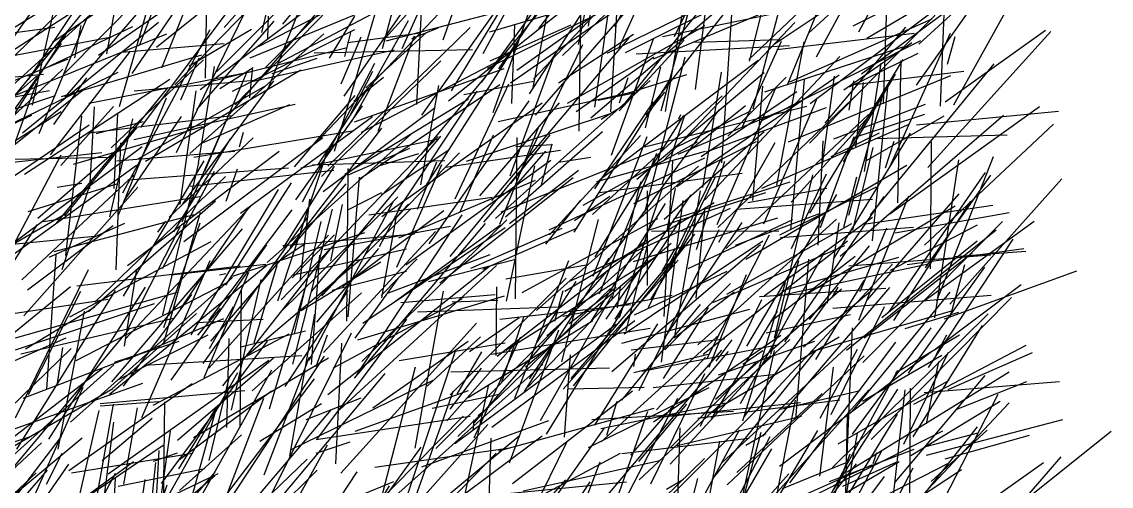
# Model space of a CAD drawing. Header units: metres. Extents: x 0 to 1019, y 0 to 619.
# Drawn here: x 885.9 to 1018.8, y 385 to 441.6 of the extents above; entities that cross this region are included whole.
import ezdxf

# ---------------------------------------------------------------- set-up
doc = ezdxf.new("R2010")
doc.units = ezdxf.units.M

msp = doc.modelspace()

# ---------------------------------------------------------------- linework, layer by layer
at = {"color": 247}
for p, q in [((948.96, 440.8), (964.26, 460.61)), ((932.3, 438.36), (941.25, 458.04)), ((882.81, 426.91), (891.4, 440.26)), ((946.54, 422.78), (954.33, 438.82)), ((905.3, 432.08), (907.53, 437.22)), ((964.3, 403.03), (973.76, 417.14)), ((892.64, 409.41), (912.53, 411.82)), ((892.55, 400.3), (910.87, 409.75)), ((926.89, 402.83), (944.8, 408.2)), ((937.77, 392.95), (946.76, 403.15)), ((953.04, 378.94), (956.45, 387.93))]:
    msp.add_line(p, q, dxfattribs=at)
at = {"color": 21}
for p, q in [((917.77, 441.32), (930.65, 457.14)), ((971.93, 385.12), (988.65, 400.88)), ((956.53, 392), (971.75, 395.14))]:
    msp.add_line(p, q, dxfattribs=at)
at = {"color": 204}
for p, q in [((942.19, 437.74), (952.96, 457.66)), ((896.44, 386.48), (916.03, 400.33))]:
    msp.add_line(p, q, dxfattribs=at)
at = {"color": 98}
for p, q in [((953.83, 438.85), (957.54, 457.35)), ((957.89, 407.6), (961.41, 422.08)), ((968.35, 402.2), (985.28, 417.53)), ((942.77, 366.62), (955.24, 385.5))]:
    msp.add_line(p, q, dxfattribs=at)
at = {"color": 97}
for p, q in [((982.82, 437.31), (993.01, 456.06)), ((924.88, 434.04), (927.32, 439.76))]:
    msp.add_line(p, q, dxfattribs=at)
at = {"color": 73}
for p, q in [((891.07, 435.25), (910.77, 455.13)), ((880.85, 410.33), (899.92, 424.12)), ((978.38, 415.62), (990.14, 421.47)), ((931.54, 383.82), (949.47, 399.86))]:
    msp.add_line(p, q, dxfattribs=at)
at = {"color": 19}
for p, q in [((900.26, 438.7), (906.31, 454.59)), ((958.25, 441.03), (960.2, 444.64)), ((945.48, 422.81), (950.8, 437.34)), ((965.81, 421.52), (985.61, 435.15))]:
    msp.add_line(p, q, dxfattribs=at)
at = {"color": 22}
for p, q in [((915.21, 440.31), (918.59, 455.01)), ((995.01, 433.89), (1002.44, 444.34)), ((936.9, 409.75), (953.16, 422.61)), ((956.54, 382.89), (972.1, 401.38)), ((985.49, 390.12), (999.02, 397.9))]:
    msp.add_line(p, q, dxfattribs=at)
at = {"color": 32}
for p, q in [((944.09, 435.85), (957.38, 455.35)), ((977.25, 401.08), (980.7, 412.5)), ((928.99, 387.29), (945.43, 389.65))]:
    msp.add_line(p, q, dxfattribs=at)
at = {"color": 88}
for p, q in [((955.03, 441.08), (957.22, 455.42)), ((920.96, 400.35), (931.23, 419.74)), ((896.88, 397.69), (912.84, 416.35)), ((959.64, 403.88), (962.36, 414.85))]:
    msp.add_line(p, q, dxfattribs=at)
at = {"color": 209}
for p, q in [((886.74, 434.57), (899.07, 453.05)), ((948.56, 430.22), (962.39, 446.09)), ((925.33, 437.35), (926.05, 440.31)), ((983.58, 424.2), (985.04, 434.97)), ((964, 411.19), (965.65, 413.98)), ((891.66, 386.9), (906.69, 397.5)), ((999.14, 376.04), (1018.78, 391.69))]:
    msp.add_line(p, q, dxfattribs=at)
at = {"color": 109}
for p, q in [((904.57, 433.92), (923.47, 453.31)), ((898.23, 420.74), (908.91, 440.65)), ((995.98, 407.57), (1009.36, 417.29)), ((922.79, 413.85), (938.19, 416.69)), ((901.93, 394.84), (918.54, 403.53)), ((921.8, 389.01), (925.98, 390.39))]:
    msp.add_line(p, q, dxfattribs=at)
at = {"color": 41}
for p, q in [((937.3, 439.4), (942.27, 453.43)), ((887.63, 368.32), (897.33, 386.57))]:
    msp.add_line(p, q, dxfattribs=at)
at = {"color": 63}
msp.add_line((958.71, 438.4), (965.42, 453.07), dxfattribs=at)
at = {"color": 38}
for p, q in [((882.81, 436.73), (893.97, 452.52)), ((956.21, 432.03), (960.82, 432.97)), ((931.08, 407.24), (944.3, 416.83)), ((942.13, 411.43), (953.7, 416.48)), ((918.67, 389.41), (936.09, 397.88)), ((971.95, 380.2), (977.39, 389.53))]:
    msp.add_line(p, q, dxfattribs=at)
at = {"color": 82}
for p, q in [((891.22, 432.42), (908.36, 452.35)), ((894.2, 421.21), (894.77, 431.25)), ((886.7, 418.46), (897.51, 421.84)), ((903.24, 404.33), (907.67, 417.08)), ((978.97, 382.86), (989.58, 387.59))]:
    msp.add_line(p, q, dxfattribs=at)
at = {"color": 135}
for p, q in [((910.58, 440.89), (920.4, 452.09)), ((933.47, 439.58), (936.71, 440.88)), ((955.6, 410.56), (962.19, 427.62)), ((943.77, 400.9), (943.85, 409.29)), ((891.91, 379.16), (895.34, 394.21))]:
    msp.add_line(p, q, dxfattribs=at)
at = {"color": 224}
for p, q in [((915.91, 433.35), (923.28, 451.92)), ((992.77, 419.51), (993.18, 436.88)), ((958.8, 405.52), (964.03, 421.23)), ((988.46, 395.32), (998.13, 400.96)), ((991.96, 381.31), (993.65, 396.72))]:
    msp.add_line(p, q, dxfattribs=at)
at = {"color": 52}
for p, q in [((925.23, 432.52), (938.66, 451.99)), ((929.32, 424), (934.34, 425.52)), ((881.95, 390.9), (900.68, 397.52)), ((971.33, 372.08), (983, 391.77))]:
    msp.add_line(p, q, dxfattribs=at)
at = {"color": 93}
for p, q in [((929.9, 438.33), (933.81, 452.94)), ((912.45, 426.36), (912.97, 428.15)), ((916.13, 394.4), (920.63, 409.59))]:
    msp.add_line(p, q, dxfattribs=at)
at = {"color": 70}
for p, q in [((947.82, 432.83), (960.77, 452.67)), ((914.03, 396.59), (927.33, 408.55)), ((960.24, 401.61), (971.6, 402.92)), ((955.45, 393.1), (972.72, 394.1))]:
    msp.add_line(p, q, dxfattribs=at)
at = {"color": 194}
for p, q in [((974.66, 436.81), (978.43, 451.83)), ((901.11, 369.38), (920.71, 388.27))]:
    msp.add_line(p, q, dxfattribs=at)
at = {"color": 180}
for p, q in [((896.29, 437.7), (898.75, 451.15)), ((885.81, 401.11), (904.57, 405.51)), ((905.14, 384.46), (912.73, 391.23))]:
    msp.add_line(p, q, dxfattribs=at)
at = {"color": 123}
for p, q in [((903, 435.98), (908.92, 450.99)), ((988.33, 435.27), (1003.73, 446.66)), ((894.11, 431.68), (913.76, 435.48)), ((988.18, 408.72), (991.42, 416.48)), ((908.46, 377.5), (915.42, 395.71))]:
    msp.add_line(p, q, dxfattribs=at)
at = {"color": 237}
for p, q in [((908.32, 434.74), (908.58, 450.57)), ((946.03, 395.69), (952.65, 412.48))]:
    msp.add_line(p, q, dxfattribs=at)
at = {"color": 239}
for p, q in [((909.66, 435.51), (925.41, 451.29)), ((961.85, 426.35), (981.64, 431.3)), ((986.18, 416.57), (987.74, 422.7)), ((939.02, 396.19), (942.04, 401.36)), ((984.41, 385.56), (994.73, 389.49))]:
    msp.add_line(p, q, dxfattribs=at)
at = {"color": 129}
msp.add_line((930.26, 439.63), (940.53, 451.12), dxfattribs=at)
at = {"color": 165}
msp.add_line((999.58, 431.47), (1010.22, 450.64), dxfattribs=at)
at = {"color": 2}
for p, q in [((887.22, 431.45), (891.35, 449.62)), ((968.75, 425.17), (980.44, 433.11)), ((882.38, 409.6), (890.73, 425.39)), ((922.49, 408.2), (933.08, 419.36)), ((984.73, 407.96), (985.48, 409.24)), ((924.83, 386.55), (941.38, 404.86)), ((987.43, 373.15), (1002.45, 392.22)), ((897.66, 366.81), (903.63, 385.14))]:
    msp.add_line(p, q, dxfattribs=at)
at = {"color": 48}
for p, q in [((897.83, 431.26), (903.28, 450.31)), ((897.73, 418.05), (903.57, 432.34)), ((931.9, 380.37), (942.76, 392.48))]:
    msp.add_line(p, q, dxfattribs=at)
at = {"color": 68}
for p, q in [((902.34, 438.5), (916.31, 449.73)), ((925.57, 405.08), (925.72, 423.72))]:
    msp.add_line(p, q, dxfattribs=at)
at = {"color": 119}
for p, q in [((942, 434.18), (953.36, 449.75)), ((960.21, 388.75), (971.29, 401.56)), ((973.66, 379.34), (989.2, 396.73))]:
    msp.add_line(p, q, dxfattribs=at)
at = {"color": 100}
msp.add_line((951.84, 437.49), (964.17, 449.34), dxfattribs=at)
at = {"color": 168}
for p, q in [((959.35, 431.47), (973.98, 449.73)), ((924.06, 425.83), (929.5, 444.26)), ((906.45, 421.54), (923.97, 423.51)), ((908.73, 405.19), (918.89, 418.67)), ((929.76, 408.23), (934.14, 412.71))]:
    msp.add_line(p, q, dxfattribs=at)
at = {"color": 23}
for p, q in [((975.12, 430.99), (980.15, 450.26)), ((924.65, 394.28), (943.8, 411.87)), ((970.52, 395.58), (985.9, 409.04)), ((948.44, 380.04), (956.94, 392.01))]:
    msp.add_line(p, q, dxfattribs=at)
at = {"color": 151}
for p, q in [((991, 431.6), (991.64, 449.41)), ((972.01, 427.66), (979.15, 434.84)), ((921.28, 408.75), (937.04, 427.67)), ((952.68, 404.79), (958.39, 409.22))]:
    msp.add_line(p, q, dxfattribs=at)
at = {"color": 24}
for p, q in [((997.95, 431.33), (998.68, 449.59)), ((948.3, 433.57), (950.67, 446.01)), ((953.51, 430.66), (962.99, 437.34)), ((874.95, 433.91), (888.56, 435.23)), ((938.74, 390.19), (958.39, 404.71))]:
    msp.add_line(p, q, dxfattribs=at)
at = {"color": 49}
for p, q in [((889.65, 439.12), (903.3, 448.57)), ((949.89, 391.33), (959.04, 406.19)), ((883.77, 390.08), (895.73, 399.33)), ((980.53, 382.8), (998.24, 391.71))]:
    msp.add_line(p, q, dxfattribs=at)
at = {"color": 42}
for p, q in [((900.43, 428.73), (914.93, 448.1)), ((999.11, 407.17), (1012.74, 422.46)), ((919.86, 409.96), (921.04, 419.96)), ((929.53, 414.19), (932.23, 419.22)), ((994.69, 394.96), (1008.42, 402.17)), ((962.62, 385.27), (969.21, 398.71))]:
    msp.add_line(p, q, dxfattribs=at)
at = {"color": 246}
for p, q in [((911.03, 430.09), (926.35, 447.88)), ((930.36, 439.29), (948.36, 443.96)), ((873.76, 417.67), (893.45, 433.35)), ((946.17, 426.38), (950.64, 426.64))]:
    msp.add_line(p, q, dxfattribs=at)
at = {"color": 51}
for p, q in [((943.41, 430.52), (949.5, 447.74)), ((945.5, 434.15), (963.18, 446.41)), ((957.2, 405.32), (967.54, 420.51))]:
    msp.add_line(p, q, dxfattribs=at)
at = {"color": 134}
for p, q in [((948.32, 434.59), (960.83, 447.82)), ((991.78, 418.19), (1010.04, 431.28)), ((944.21, 416.91), (949.02, 428.93))]:
    msp.add_line(p, q, dxfattribs=at)
at = {"color": 252}
for p, q in [((955.79, 431.19), (958.33, 448.86)), ((983.05, 414.35), (983.64, 427.1)), ((940.37, 395.79), (955.56, 405.19))]:
    msp.add_line(p, q, dxfattribs=at)
at = {"color": 218}
for p, q in [((957.77, 430.63), (958.83, 448.18)), ((958.57, 406.7), (958.92, 409.29)), ((992.47, 398.8), (1000.26, 403.43))]:
    msp.add_line(p, q, dxfattribs=at)
at = {"color": 105}
for p, q in [((962.62, 431.23), (975.76, 447.93)), ((931.9, 415.24), (948.58, 422.29)), ((975.89, 408.11), (991.27, 409.13)), ((923.92, 399.41), (939.67, 407.86)), ((996.23, 392.58), (997.77, 400.19)), ((897.66, 384.98), (908.26, 387.12))]:
    msp.add_line(p, q, dxfattribs=at)
at = {"color": 4}
for p, q in [((963.9, 430.75), (968.9, 448.96)), ((926.41, 431.91), (930.02, 434.85)), ((911.64, 410.57), (927.76, 415.92)), ((980.32, 393.14), (981.91, 412.66)), ((942.92, 383.25), (943.18, 390.82))]:
    msp.add_line(p, q, dxfattribs=at)
at = {"color": 208}
for p, q in [((977.69, 438.88), (991.03, 447.8)), ((906.58, 403.42), (917.21, 421.14)), ((935.97, 394.5), (944.15, 396.18))]:
    msp.add_line(p, q, dxfattribs=at)
at = {"color": 5}
for p, q in [((988.96, 439.6), (1004.03, 448.49)), ((989.99, 427.36), (1006.09, 427.82)), ((976.28, 391.05), (991.76, 409.2))]:
    msp.add_line(p, q, dxfattribs=at)
at = {"color": 201}
for p, q in [((995.33, 438.87), (1006.41, 449.06)), ((961.9, 418.36), (966.83, 437.34)), ((894.82, 407.39), (910.75, 422.73)), ((886.08, 395.69), (900.99, 401.38)), ((934.71, 387.32), (950.18, 392.99))]:
    msp.add_line(p, q, dxfattribs=at)
at = {"color": 236}
for p, q in [((878.04, 430.81), (895.61, 447.67)), ((999.96, 394.38), (1008.49, 397.74))]:
    msp.add_line(p, q, dxfattribs=at)
at = {"color": 81}
for p, q in [((882.9, 439.61), (894.14, 446.7)), ((941.77, 420.36), (951.51, 431.7)), ((945.57, 421.9), (949.46, 426.71)), ((969.03, 401.06), (986.62, 414.87)), ((964.54, 384.61), (966.63, 385.82))]:
    msp.add_line(p, q, dxfattribs=at)
at = {"color": 152}
for p, q in [((907.69, 433.36), (926.18, 447.26)), ((888.02, 427.99), (893.84, 441.99)), ((935.5, 409.91), (946.02, 412.61))]:
    msp.add_line(p, q, dxfattribs=at)
at = {"color": 249}
for p, q in [((934.08, 431.5), (934.86, 446.4)), ((944.01, 429.44), (960.63, 433.09)), ((938.16, 412.99), (950.34, 427.8))]:
    msp.add_line(p, q, dxfattribs=at)
at = {"color": 113}
msp.add_line((946.31, 435.72), (962.96, 447.6), dxfattribs=at)
at = {"color": 222}
for p, q in [((955.33, 429.88), (975.26, 446.95)), ((896.83, 426.25), (908.06, 436.98)), ((931.94, 400.29), (944.87, 402.45)), ((963.84, 382.58), (977.81, 396.52)), ((879.82, 370.59), (891.67, 387.67))]:
    msp.add_line(p, q, dxfattribs=at)
at = {"color": 53}
msp.add_line((964.44, 430.68), (967.34, 447.62), dxfattribs=at)
at = {"color": 174}
for p, q in [((965.5, 439.79), (969.25, 447.53)), ((932.87, 383.63), (938.79, 401.47)), ((986.18, 382.2), (987.83, 391.42))]:
    msp.add_line(p, q, dxfattribs=at)
at = {"color": 137}
for p, q in [((974.6, 437.01), (985.81, 447.7)), ((885.16, 403.04), (904.91, 408.61)), ((891.98, 386.6), (906.75, 389))]:
    msp.add_line(p, q, dxfattribs=at)
at = {"color": 104}
for p, q in [((882.94, 432.19), (897.31, 445.24)), ((958.79, 431.71), (959.85, 434.79)), ((882.16, 424.78), (896.82, 425.09)), ((997.25, 405.51), (1000.19, 424.77)), ((977.72, 403.03), (982.4, 422.92))]:
    msp.add_line(p, q, dxfattribs=at)
at = {"color": 161}
for p, q in [((899.37, 435.31), (906.27, 445.38)), ((889.43, 425.38), (899.17, 438.02)), ((890.24, 421.44), (893.26, 421.92))]:
    msp.add_line(p, q, dxfattribs=at)
at = {"color": 26}
for p, q in [((914.78, 438.58), (927.53, 445.18)), ((974.32, 402.04), (985.31, 420.55)), ((900.54, 393.34), (908.9, 412.48)), ((886.74, 396.16), (893.13, 408.77)), ((997.42, 400.98), (998.74, 403.42))]:
    msp.add_line(p, q, dxfattribs=at)
at = {"color": 150}
for p, q in [((915.65, 436.04), (925.03, 445.54)), ((987.57, 427.54), (996.06, 430.35)), ((975.57, 394.23), (992.09, 412.03))]:
    msp.add_line(p, q, dxfattribs=at)
at = {"color": 57}
for p, q in [((917.15, 436.52), (934.18, 445.52)), ((892.39, 437.19), (893.16, 441.16)), ((944.96, 401.57), (963.42, 413.08))]:
    msp.add_line(p, q, dxfattribs=at)
at = {"color": 43}
for p, q in [((937.96, 431.98), (954.91, 445.45)), ((894.98, 427.96), (900.71, 429.46)), ((897.48, 424.64), (911.91, 425.83)), ((891.87, 392.77), (911.6, 410.43))]:
    msp.add_line(p, q, dxfattribs=at)
at = {"color": 76}
for p, q in [((938.31, 433.18), (945.89, 445.65)), ((935.58, 414.52), (947.79, 431.97)), ((927.37, 400.17), (945.09, 417.44))]:
    msp.add_line(p, q, dxfattribs=at)
at = {"color": 126}
for p, q in [((943, 440.36), (962.05, 446.02)), ((970.74, 416.9), (977.89, 433.53)), ((925.65, 422.88), (933.26, 426.2)), ((970.18, 407.36), (986.27, 414.32)), ((885.14, 393.3), (894.04, 411.41)), ((907.24, 404.91), (915.37, 405.32))]:
    msp.add_line(p, q, dxfattribs=at)
at = {"color": 184}
for p, q in [((957.32, 437.78), (972.99, 445.46)), ((886.65, 382), (893.39, 397.03))]:
    msp.add_line(p, q, dxfattribs=at)
at = {"color": 210}
for p, q in [((959.54, 437.84), (975.86, 446.02)), ((945.41, 417.01), (953.83, 423.51)), ((908.16, 398.24), (913.62, 411.05)), ((951.88, 405.7), (965.25, 408.27)), ((987.23, 394.11), (999.15, 408.61))]:
    msp.add_line(p, q, dxfattribs=at)
at = {"color": 193}
for p, q in [((962.97, 437.08), (982.11, 445.15)), ((977.27, 405.09), (987.57, 413.01))]:
    msp.add_line(p, q, dxfattribs=at)
at = {"color": 85}
for p, q in [((876.72, 432.89), (894, 444.05)), ((871.19, 374.44), (888.34, 390.26))]:
    msp.add_line(p, q, dxfattribs=at)
at = {"color": 75}
for p, q in [((895.26, 437.53), (904.73, 444.08)), ((986.78, 418.02), (990.95, 432.77)), ((956.37, 408.41), (963.38, 425.57))]:
    msp.add_line(p, q, dxfattribs=at)
at = {"color": 148}
for p, q in [((904.79, 425.65), (914.22, 445.04)), ((877.23, 436.06), (896.66, 439.74)), ((944.36, 418.41), (964.18, 426.31)), ((969.76, 399.47), (974.29, 410.79)), ((890.37, 389.5), (893.56, 406.31)), ((970.88, 398.53), (982.63, 402.67)), ((933.71, 378.62), (943.75, 389.01))]:
    msp.add_line(p, q, dxfattribs=at)
at = {"color": 124}
for p, q in [((913.77, 437.2), (932.01, 444.75)), ((962.65, 407.75), (969.13, 418.45)), ((940.68, 411.55), (951.83, 416.44)), ((984.64, 393.73), (991.12, 406.89)), ((944.97, 375.2), (952.38, 390.34))]:
    msp.add_line(p, q, dxfattribs=at)
at = {"color": 78}
for p, q in [((964.05, 439.82), (983.36, 443.79)), ((905.47, 417.22), (910.42, 428.58)), ((991.67, 406.21), (1003.45, 423.23))]:
    msp.add_line(p, q, dxfattribs=at)
at = {"color": 163}
for p, q in [((968.06, 433.33), (969.46, 444.09)), ((965.1, 411.66), (970.51, 422.74)), ((910.27, 378.55), (923.67, 394.31)), ((984.54, 367.93), (994.64, 387.21))]:
    msp.add_line(p, q, dxfattribs=at)
at = {"color": 50}
for p, q in [((971.29, 424.41), (972.63, 444.38)), ((904.15, 397.89), (915.8, 414.4))]:
    msp.add_line(p, q, dxfattribs=at)
at = {"color": 153}
for p, q in [((979.28, 433.92), (983.39, 443.95)), ((950.28, 415.61), (961.39, 427.75)), ((908.04, 399.95), (920.86, 417.85)), ((961.52, 399), (978.25, 402.25)), ((962.92, 397.01), (977.9, 398.63)), ((877.72, 373.93), (890.77, 391.03)), ((981.61, 373.5), (991.12, 386.16))]:
    msp.add_line(p, q, dxfattribs=at)
at = {"color": 29}
for p, q in [((981.86, 440.23), (986.1, 444.07)), ((929.36, 428.26), (933.83, 439.9)), ((951.38, 424.48), (955.31, 425.09)), ((964.58, 415.99), (965.64, 421.26)), ((927.81, 413.22), (933.35, 418.8)), ((982.61, 377.26), (992.72, 393.77))]:
    msp.add_line(p, q, dxfattribs=at)
at = {"color": 185}
for p, q in [((987.29, 441.12), (994.98, 444.95)), ((896.63, 396.21), (915.79, 411.91)), ((929.34, 381.81), (933.93, 399.54))]:
    msp.add_line(p, q, dxfattribs=at)
at = {"color": 143}
for p, q in [((882.61, 429.63), (893.2, 442.54)), ((919.33, 419.89), (927.45, 431.34)), ((996.5, 399.45), (1006.81, 415.09)), ((970.6, 400.2), (972.56, 402.8))]:
    msp.add_line(p, q, dxfattribs=at)
at = {"color": 160}
for p, q in [((911.92, 431.49), (923.31, 443.15)), ((964.12, 424.6), (980.18, 441.51)), ((900.13, 424.88), (915.57, 433.77)), ((940.17, 424.62), (957.72, 430.43)), ((901.33, 372.6), (904.06, 391.69))]:
    msp.add_line(p, q, dxfattribs=at)
at = {"color": 9}
for p, q in [((921.79, 426.82), (937.61, 443.45)), ((881.58, 426.09), (890.76, 438.96)), ((953.3, 415.94), (965.03, 434.65)), ((995.01, 429.04), (1012.36, 430.71)), ((903.91, 417.77), (914.15, 427.43)), ((948.78, 402.54), (953.54, 409.92))]:
    msp.add_line(p, q, dxfattribs=at)
at = {"color": 55}
for p, q in [((934.63, 425.41), (949.02, 442.78)), ((912.59, 418.25), (928.69, 430.07)), ((919.94, 423.79), (936.79, 427.33)), ((905.93, 380.38), (916.4, 399.17))]:
    msp.add_line(p, q, dxfattribs=at)
at = {"color": 80}
for p, q in [((934.7, 430.22), (944.25, 443.66)), ((923.43, 437.18), (926.55, 442.28)), ((978.44, 394.37), (988.17, 396.62)), ((956.95, 378.37), (965.92, 395.71)), ((982, 374.85), (1000.53, 386.99))]:
    msp.add_line(p, q, dxfattribs=at)
at = {"color": 254}
for p, q in [((942.73, 435.95), (956.28, 442.65)), ((955.8, 421.23), (962.95, 431.82)), ((890.15, 369.71), (909.47, 386.27))]:
    msp.add_line(p, q, dxfattribs=at)
at = {"color": 133}
for p, q in [((953.89, 428.26), (954.1, 442.69)), ((887.88, 417.65), (898.39, 426.76)), ((986.58, 386.73), (1006.34, 398.92))]:
    msp.add_line(p, q, dxfattribs=at)
at = {"color": 196}
for p, q in [((981.97, 426.81), (998.23, 443.39)), ((882.1, 427.95), (897.66, 435.45)), ((923.6, 412.43), (925.04, 419.3)), ((963.92, 400.09), (966.58, 419.8)), ((981.17, 408.15), (999.74, 419.15)), ((959.38, 403.54), (976.29, 414.89)), ((894.91, 375.31), (897.14, 392.77))]:
    msp.add_line(p, q, dxfattribs=at)
at = {"color": 37}
for p, q in [((982.05, 431.62), (996.76, 442.7)), ((905.28, 406.56), (913.57, 418.93))]:
    msp.add_line(p, q, dxfattribs=at)
at = {"color": 18}
for p, q in [((988.01, 440.36), (989.69, 443.56)), ((973.77, 428.72), (978.58, 439.22)), ((910.79, 409.47), (918.81, 421.98)), ((889.26, 412.89), (898.47, 417.06)), ((978.6, 408.79), (992.89, 412.88))]:
    msp.add_line(p, q, dxfattribs=at)
at = {"color": 214}
for p, q in [((886.01, 428.07), (902.59, 441.55)), ((955.52, 418.11), (971.33, 432.57)), ((903.23, 402.47), (907.73, 418.37))]:
    msp.add_line(p, q, dxfattribs=at)
at = {"color": 230}
for p, q in [((907.27, 430.91), (916.69, 441.66)), ((897.7, 397.98), (908.65, 403.41))]:
    msp.add_line(p, q, dxfattribs=at)
at = {"color": 90}
for p, q in [((915.91, 439.55), (915.99, 442.3)), ((942.28, 417.16), (949.82, 425.81))]:
    msp.add_line(p, q, dxfattribs=at)
at = {"color": 83}
for p, q in [((926.11, 429.4), (933.07, 441.74)), ((871.9, 429.22), (891.56, 437.08)), ((898.32, 397.18), (906.67, 408.34)), ((898.73, 400.43), (910.56, 405.41)), ((952.12, 390.94), (952.83, 400.98)), ((901.78, 372.63), (902.68, 389.34)), ((975.46, 372.07), (987.71, 387.7))]:
    msp.add_line(p, q, dxfattribs=at)
at = {"color": 103}
for p, q in [((943.05, 436.84), (952.91, 441.23)), ((959, 432.65), (967.02, 435.19)), ((925.69, 418.65), (929.82, 420.78)), ((955.41, 405.14), (964.43, 419.43)), ((904.15, 410.76), (915.69, 412.06))]:
    msp.add_line(p, q, dxfattribs=at)
at = {"color": 243}
for p, q in [((945.67, 431.65), (946.03, 441.26)), ((884.55, 432.42), (903.6, 440.14)), ((929.83, 417.86), (949.39, 431.71)), ((891.15, 417.93), (899.93, 428.68))]:
    msp.add_line(p, q, dxfattribs=at)
at = {"color": 28}
for p, q in [((952.48, 431.67), (969.26, 441.16)), ((996.12, 411.58), (1004.11, 422.9)), ((986.59, 388.76), (987.21, 404.28)), ((961.16, 387.98), (967.04, 394.98)), ((898.38, 385.2), (900.01, 394.52))]:
    msp.add_line(p, q, dxfattribs=at)
at = {"color": 241}
for p, q in [((979.59, 434.26), (996.93, 441.95)), ((977.99, 421.68), (981.32, 439.15)), ((890.19, 417.08), (903.76, 433.57)), ((962.35, 406.76), (971.21, 424.87)), ((902.94, 385.31), (915.87, 402.67)), ((900.74, 373.38), (902.26, 387.87))]:
    msp.add_line(p, q, dxfattribs=at)
at = {"color": 199}
for p, q in [((879.82, 439.56), (889.96, 440.96)), ((952.83, 410.01), (972.34, 418.89)), ((921.91, 390.68), (932.88, 405.32))]:
    msp.add_line(p, q, dxfattribs=at)
at = {"color": 95}
for p, q in [((888.69, 435.92), (899.48, 441.01)), ((973.57, 395.05), (983.93, 413.72)), ((944.21, 405.33), (960.16, 407.12)), ((924.2, 387.68), (924.96, 402.4)), ((984.15, 383.13), (992.74, 399.12)), ((944.1, 389.26), (963.04, 394.48)), ((964.71, 375.69), (973.44, 391.85)), ((898.85, 371.44), (900.96, 385.77))]:
    msp.add_line(p, q, dxfattribs=at)
at = {"color": 238}
for p, q in [((906.31, 436.22), (913.95, 440.7)), ((952.91, 398.09), (966.83, 414.35)), ((890.27, 397.49), (890.91, 401.88)), ((882.03, 386.19), (897.16, 399.77)), ((995.98, 396.39), (1012.46, 397.73)), ((941.57, 393.6), (942.92, 394.7)), ((994.35, 388.73), (1005.22, 395.32))]:
    msp.add_line(p, q, dxfattribs=at)
at = {"color": 187}
for p, q in [((906.43, 425.52), (922.77, 440.14)), ((987.28, 416.21), (989.75, 426.27)), ((965.02, 389.69), (975.42, 400.07)), ((921.83, 390.67), (940.6, 393.5)), ((920.98, 381.32), (931.3, 385.56))]:
    msp.add_line(p, q, dxfattribs=at)
at = {"color": 6}
for p, q in [((911.62, 433.13), (926.54, 440.67)), ((876.53, 422.21), (890.92, 435.82)), ((992.27, 405.17), (1001.65, 419.74)), ((993.5, 390.09), (998.94, 401.33)), ((977.44, 380.97), (980.29, 395.47)), ((901.99, 388.03), (904.91, 389.02))]:
    msp.add_line(p, q, dxfattribs=at)
at = {"color": 173}
for p, q in [((923.24, 423.98), (940.58, 440.92)), ((939.37, 418.43), (943.45, 427.81)), ((943.91, 400.81), (962.27, 415.11)), ((873.5, 369.13), (889.07, 386.93)), ((921.7, 369.97), (930.77, 385))]:
    msp.add_line(p, q, dxfattribs=at)
at = {"color": 145}
for p, q in [((925.65, 439.09), (934.55, 440.24)), ((997.14, 401.56), (1007.8, 409.58)), ((955.82, 392.39), (963.5, 404.77)), ((949.06, 383.72), (958.92, 389.01))]:
    msp.add_line(p, q, dxfattribs=at)
at = {"color": 197}
for p, q in [((927.88, 433.55), (935.32, 440.32)), ((951.78, 400.14), (956.26, 417.5))]:
    msp.add_line(p, q, dxfattribs=at)
at = {"color": 144}
for p, q in [((951.38, 434.14), (960.52, 440.09)), ((946.11, 407.8), (946.35, 427.49)), ((960.57, 399.55), (960.78, 401.07))]:
    msp.add_line(p, q, dxfattribs=at)
at = {"color": 10}
for p, q in [((977.99, 438.21), (994.73, 440.2)), ((996.75, 411.46), (996.85, 426.96)), ((889.88, 413.59), (906.92, 418.1))]:
    msp.add_line(p, q, dxfattribs=at)
at = {"color": 213}
for p, q in [((983.9, 429.22), (993.73, 440.96)), ((886.25, 423.01), (903.98, 434.59)), ((964.26, 405.67), (965.32, 424.62)), ((930.62, 408.55), (943.04, 413.24)), ((919.97, 406.41), (929.69, 412.34)), ((947.63, 397.05), (961.81, 411.83))]:
    msp.add_line(p, q, dxfattribs=at)
at = {"color": 188}
for p, q in [((991.75, 423.84), (999.18, 440.22)), ((959.11, 402.41), (974.69, 406.55)), ((964.99, 387.64), (977.24, 400.89))]:
    msp.add_line(p, q, dxfattribs=at)
at = {"color": 107}
for p, q in [((996.4, 423.84), (1011.42, 440.43)), ((943.68, 417.6), (962.56, 434.44)), ((895.74, 388.12), (901.82, 393.26))]:
    msp.add_line(p, q, dxfattribs=at)
at = {"color": 146}
for p, q in [((998.51, 431.85), (1010.78, 440.59)), ((908.74, 399.36), (923.31, 415.58)), ((895.49, 395.07), (913.12, 396.63)), ((895.48, 394.75), (902.62, 395.29))]:
    msp.add_line(p, q, dxfattribs=at)
at = {"color": 245}
for p, q in [((998.82, 436.45), (999.76, 439.79)), ((932.77, 411.97), (950.42, 424.71)), ((906.85, 390.91), (923.34, 400.61))]:
    msp.add_line(p, q, dxfattribs=at)
at = {"color": 228}
for p, q in [((898.09, 437.88), (910.61, 438.94)), ((908.23, 423.38), (913.35, 435.41)), ((974.23, 389.98), (976.66, 391.39))]:
    msp.add_line(p, q, dxfattribs=at)
at = {"color": 212}
for p, q in [((908.94, 434.33), (925.61, 438.48)), ((907.45, 424.35), (909.4, 436.13)), ((898.42, 419.78), (905.38, 430.04)), ((950.22, 416.24), (969.22, 425.01))]:
    msp.add_line(p, q, dxfattribs=at)
at = {"color": 191}
for p, q in [((935.17, 421.53), (946.23, 438.89)), ((979.41, 426.97), (999.2, 435.04)), ((967.43, 425.97), (974.18, 431.38))]:
    msp.add_line(p, q, dxfattribs=at)
at = {"color": 64}
for p, q in [((943.23, 419.79), (960, 439.63)), ((956.74, 422.63), (975.74, 436.91)), ((999.12, 405.59), (1000.94, 411.99)), ((908.83, 401.76), (911.75, 406.9)), ((875.71, 375.46), (887.67, 386.59))]:
    msp.add_line(p, q, dxfattribs=at)
at = {"color": 158}
for p, q in [((957.84, 425.32), (962.96, 439.54)), ((959.08, 388.97), (974.63, 390.83))]:
    msp.add_line(p, q, dxfattribs=at)
at = {"color": 178}
for p, q in [((958.76, 430.73), (966.71, 439.38)), ((996.02, 414.36), (1011.74, 429.12)), ((921.82, 407.69), (939.28, 425.64)), ((978.88, 408.34), (996.49, 412.09)), ((941.07, 392.7), (957.31, 411.21))]:
    msp.add_line(p, q, dxfattribs=at)
at = {"color": 67}
for p, q in [((960.85, 437.71), (979.53, 438.72)), ((879.81, 427.96), (887.72, 434.96)), ((962.96, 392.82), (978.48, 403.4)), ((947.55, 380.4), (952.25, 385.73))]:
    msp.add_line(p, q, dxfattribs=at)
at = {"color": 72}
for p, q in [((968, 439.1), (978.65, 439.46)), ((989.65, 414.9), (991.56, 434.03)), ((991.85, 411.31), (1002.46, 416.84))]:
    msp.add_line(p, q, dxfattribs=at)
at = {"color": 74}
for p, q in [((976.16, 429.57), (995.55, 439.31)), ((910.04, 410.76), (910.8, 410.91)), ((983.27, 393.26), (987.82, 401.68)), ((882.23, 388.32), (897.04, 396.88)), ((957.28, 391.2), (958.53, 395.34))]:
    msp.add_line(p, q, dxfattribs=at)
at = {"color": 155}
for p, q in [((976.52, 433.07), (993.38, 438.54)), ((898.34, 408.13), (908.17, 424.63)), ((974.05, 393.47), (984.03, 407.29)), ((986.03, 384.99), (992.56, 387.9))]:
    msp.add_line(p, q, dxfattribs=at)
at = {"color": 181}
for p, q in [((986.18, 433.3), (994.48, 439.06)), ((917.16, 407.56), (923.31, 426.23)), ((957.88, 398.95), (975.99, 414.45)), ((896.71, 371.59), (897.33, 385.93))]:
    msp.add_line(p, q, dxfattribs=at)
at = {"color": 125}
for p, q in [((890.76, 432.47), (907.88, 437.59)), ((981.98, 405.28), (989.28, 414.26))]:
    msp.add_line(p, q, dxfattribs=at)
at = {"color": 233}
for p, q in [((913.99, 434.31), (931.34, 438.17)), ((898.45, 402.03), (899.94, 411.42)), ((911.48, 394.24), (915.11, 410.17)), ((971.27, 387.8), (986.97, 402.32)), ((947.07, 384.41), (963.71, 388.1))]:
    msp.add_line(p, q, dxfattribs=at)
at = {"color": 84}
for p, q in [((916.44, 435.29), (921.94, 437.15)), ((906.88, 425.11), (926.44, 428.33)), ((879.58, 404.02), (887.83, 416.88))]:
    msp.add_line(p, q, dxfattribs=at)
at = {"color": 162}
for p, q in [((921.56, 437.81), (940.89, 438.22)), ((970.8, 416.5), (988.07, 433.02))]:
    msp.add_line(p, q, dxfattribs=at)
at = {"color": 159}
for p, q in [((969.16, 419.85), (985.7, 437.37)), ((983.23, 386.2), (984.89, 399.49))]:
    msp.add_line(p, q, dxfattribs=at)
at = {"color": 130}
for p, q in [((986.84, 433.66), (995.22, 437.79)), ((965.43, 417.57), (979.63, 422.07)), ((917.45, 406.18), (931.77, 420.25))]:
    msp.add_line(p, q, dxfattribs=at)
at = {"color": 192}
for p, q in [((910.07, 433.48), (914.15, 436.02)), ((949.19, 392.97), (957.87, 408.23)), ((945.76, 385.29), (960.39, 396.6))]:
    msp.add_line(p, q, dxfattribs=at)
at = {"color": 221}
for p, q in [((913.73, 432.33), (914.05, 435.83)), ((876.82, 430.97), (889.28, 433.21)), ((903.07, 411.51), (909.42, 423.39)), ((952.15, 408.74), (970.37, 419.57)), ((926.56, 391.67), (940.41, 396.62)), ((888.93, 385.23), (890.85, 389.01))]:
    msp.add_line(p, q, dxfattribs=at)
at = {"color": 56}
for p, q in [((920.15, 419.64), (928.96, 436.54)), ((925.89, 430.04), (928.71, 435.57)), ((922.01, 424.11), (928.2, 433.57)), ((992.44, 385.47), (1003.41, 398.48))]:
    msp.add_line(p, q, dxfattribs=at)
at = {"color": 92}
for p, q in [((922.48, 422.72), (937.04, 436.84)), ((965.84, 389.91), (981, 393.51))]:
    msp.add_line(p, q, dxfattribs=at)
at = {"color": 167}
for p, q in [((926.5, 429.42), (944.76, 435.9)), ((944.46, 397.66), (947.19, 405.71)), ((914.53, 368.14), (926.83, 386.72))]:
    msp.add_line(p, q, dxfattribs=at)
at = {"color": 33}
for p, q in [((927.36, 428.13), (943.98, 436.78)), ((890.69, 424.07), (897.12, 431.27)), ((966.06, 429.77), (966.29, 430.3)), ((877.81, 410.41), (891.22, 418.18)), ((972.95, 414.37), (983.2, 418.24)), ((994.23, 381.34), (994.29, 396.94))]:
    msp.add_line(p, q, dxfattribs=at)
at = {"color": 89}
for p, q in [((961.98, 428.66), (963.85, 436.07)), ((897.42, 411.35), (897.98, 426.84)), ((955.8, 375.69), (962.28, 394.12)), ((879.19, 388.53), (886.87, 390.97))]:
    msp.add_line(p, q, dxfattribs=at)
at = {"color": 121}
for p, q in [((982.04, 418.27), (993.4, 437.02)), ((974.47, 419.55), (984.1, 421.32)), ((988.5, 400.04), (1005.5, 417.25)), ((969.91, 393.97), (985.6, 403.2))]:
    msp.add_line(p, q, dxfattribs=at)
at = {"color": 106}
for p, q in [((988.69, 423.34), (990.74, 436.54)), ((968.97, 421.41), (971.26, 435.47)), ((938.78, 420.03), (945.3, 434.05)), ((979.59, 385.37), (992.49, 402.53)), ((908.77, 388.11), (911.22, 398.15))]:
    msp.add_line(p, q, dxfattribs=at)
at = {"color": 202}
for p, q in [((989.42, 418.07), (1004.5, 436.46)), ((939.08, 391.02), (957.72, 409.06)), ((989.5, 390.67), (1006.6, 407.99))]:
    msp.add_line(p, q, dxfattribs=at)
at = {"color": 77}
for p, q in [((889.81, 429.08), (893.87, 434.77)), ((960.93, 422.39), (976.45, 435.43)), ((939.84, 432.73), (948.38, 434.37)), ((960.56, 419.43), (975.5, 427)), ((962.22, 409.46), (962.22, 420.99))]:
    msp.add_line(p, q, dxfattribs=at)
at = {"color": 200}
for p, q in [((899.64, 433.19), (914.73, 434.51)), ((917.55, 407.7), (936.71, 427.62)), ((898.48, 402.86), (913.85, 419.12))]:
    msp.add_line(p, q, dxfattribs=at)
at = {"color": 142}
for p, q in [((901.01, 424.62), (919.93, 435.74)), ((874.64, 384.97), (891.92, 401.77)), ((968.37, 393.28), (985.7, 395.49))]:
    msp.add_line(p, q, dxfattribs=at)
at = {"color": 7}
for p, q in [((979.7, 416.25), (981.36, 434.51)), ((965.98, 425.46), (980.05, 431.4)), ((884.36, 414.45), (894.75, 415.46)), ((940.52, 401.4), (946.59, 405.52)), ((963.33, 394.27), (969.31, 400.7)), ((963.69, 393.38), (980.87, 395.19))]:
    msp.add_line(p, q, dxfattribs=at)
at = {"color": 115}
for p, q in [((986.11, 424.51), (992.48, 435.21)), ((885.94, 410.14), (899.63, 422.93))]:
    msp.add_line(p, q, dxfattribs=at)
at = {"color": 225}
for p, q in [((987.11, 433.92), (1000.82, 435.58)), ((956.39, 420.79), (973.75, 423.14)), ((918.88, 410.38), (924.07, 415.63))]:
    msp.add_line(p, q, dxfattribs=at)
at = {"color": 110}
for p, q in [((882.73, 420.24), (887.7, 434.16)), ((891.29, 413.12), (893.25, 430.11)), ((988.85, 416.97), (1004.33, 419.24)), ((973.87, 383.88), (977.71, 401.53))]:
    msp.add_line(p, q, dxfattribs=at)
at = {"color": 20}
for p, q in [((905.23, 419.3), (907.18, 433.2)), ((876.62, 417.17), (894.14, 429.03)), ((927.52, 404.86), (944.87, 416.51)), ((917.77, 414.31), (933.83, 415.75)), ((921.9, 404.99), (929.46, 413.94)), ((920.58, 393.12), (927.29, 395.75))]:
    msp.add_line(p, q, dxfattribs=at)
at = {"color": 255}
for p, q in [((905.54, 419.41), (916.67, 434.41)), ((967.18, 411.51), (979.96, 417.49))]:
    msp.add_line(p, q, dxfattribs=at)
at = {"color": 223}
for p, q in [((927.19, 422.49), (944.22, 433.94)), ((962.72, 416.07), (978.26, 416.11))]:
    msp.add_line(p, q, dxfattribs=at)
at = {"color": 140}
for p, q in [((931.83, 418.66), (941.47, 433.15)), ((953.34, 417.37), (957.65, 420.32)), ((921.26, 399.79), (922.25, 413.14)), ((996.76, 370.24), (1012.69, 388.53))]:
    msp.add_line(p, q, dxfattribs=at)
at = {"color": 182}
for p, q in [((934.59, 421.72), (936.77, 433.85)), ((896.88, 396.81), (907.24, 406.01)), ((996.81, 385.53), (1003.63, 391.78))]:
    msp.add_line(p, q, dxfattribs=at)
at = {"color": 59}
for p, q in [((975.07, 419.82), (976.27, 433.76)), ((957.07, 411.94), (970.97, 430.87)), ((916.49, 384.23), (926.12, 403.67))]:
    msp.add_line(p, q, dxfattribs=at)
at = {"color": 127}
for p, q in [((986.83, 430.81), (987.4, 434.42)), ((969.44, 425.73), (984.06, 431.14)), ((928.23, 418.05), (943.3, 420.2))]:
    msp.add_line(p, q, dxfattribs=at)
at = {"color": 149}
for p, q in [((987.63, 426.3), (988.57, 434.18)), ((876.26, 423.52), (895.67, 425.68)), ((947.22, 396.51), (957.57, 412.79)), ((935.34, 397.17), (941.87, 403.18))]:
    msp.add_line(p, q, dxfattribs=at)
at = {"color": 216}
for p, q in [((875.71, 427.9), (890.03, 432.6)), ((948.7, 406.38), (968.46, 424.01)), ((970.12, 385.79), (982.75, 401.48))]:
    msp.add_line(p, q, dxfattribs=at)
at = {"color": 154}
for p, q in [((919.16, 423.93), (926.58, 432.61)), ((917.89, 414.13), (924.04, 424)), ((951.93, 396.8), (965.96, 412.52))]:
    msp.add_line(p, q, dxfattribs=at)
at = {"color": 147}
for p, q in [((925.33, 423.03), (940.4, 432.21)), ((910.93, 392.14), (911.22, 402.97))]:
    msp.add_line(p, q, dxfattribs=at)
at = {"color": 17}
for p, q in [((962.05, 430.22), (964.35, 433)), ((938.42, 407.47), (943.97, 407.67))]:
    msp.add_line(p, q, dxfattribs=at)
at = {"color": 3}
for p, q in [((976.42, 416.95), (982.94, 432.35)), ((934.17, 418.77), (936.52, 424.52)), ((907.4, 403.38), (910.14, 406.62)), ((928.71, 394.52), (940.35, 402.65)), ((970.44, 378.19), (977.19, 391.04))]:
    msp.add_line(p, q, dxfattribs=at)
at = {"color": 172}
for p, q in [((880.44, 424.19), (890.74, 430.66)), ((886.15, 405.73), (900.06, 421.45)), ((904.9, 390.59), (916.63, 400.61)), ((885.19, 384.11), (893.28, 390.87)), ((966.04, 376.99), (968.37, 385.89))]:
    msp.add_line(p, q, dxfattribs=at)
at = {"color": 14}
for p, q in [((899.59, 427.25), (919.25, 431.54)), ((988, 405.22), (994.11, 420.36)), ((978.45, 415.3), (994.67, 416.56)), ((936.42, 389.58), (952.33, 405.55))]:
    msp.add_line(p, q, dxfattribs=at)
at = {"color": 128}
for p, q in [((907.95, 426.82), (918.61, 431.51)), ((888.97, 396.82), (890.11, 413.19))]:
    msp.add_line(p, q, dxfattribs=at)
at = {"color": 13}
msp.add_line((922.67, 420.89), (936.35, 431.16), dxfattribs=at)
at = {"color": 164}
for p, q in [((956.57, 429.73), (959.55, 431.56)), ((886.6, 408.91), (897.08, 416.76)), ((970.03, 393.17), (978.07, 406.32))]:
    msp.add_line(p, q, dxfattribs=at)
at = {"color": 240}
for p, q in [((965.63, 426.27), (974.82, 430.76)), ((894.11, 428.07), (911.57, 430.18)), ((955.02, 389.68), (969.73, 397))]:
    msp.add_line(p, q, dxfattribs=at)
at = {"color": 251}
for p, q in [((984.96, 427.34), (996.13, 431.55)), ((926.78, 398.55), (939.62, 418.06)), ((923.75, 408.89), (932.84, 411.19)), ((934.19, 406.22), (951.2, 406.86)), ((964.19, 398.11), (969.66, 406.77)), ((996.89, 380.49), (1004.97, 396.2)), ((904.3, 374.94), (909.58, 394.23))]:
    msp.add_line(p, q, dxfattribs=at)
at = {"color": 253}
for p, q in [((867.39, 420.94), (887.15, 430.23)), ((888.55, 417.25), (907.64, 420.28)), ((960.62, 405.86), (971.95, 411.19)), ((889.23, 390.69), (901.02, 409.25))]:
    msp.add_line(p, q, dxfattribs=at)
at = {"color": 179}
for p, q in [((896.66, 417.81), (899.46, 429.76)), ((964.02, 421.79), (966.79, 430.2)), ((981.43, 374.6), (986.94, 388.91))]:
    msp.add_line(p, q, dxfattribs=at)
at = {"color": 248}
for p, q in [((897.2, 421.26), (897.65, 430.42)), ((946.92, 408.58), (963.48, 417.63))]:
    msp.add_line(p, q, dxfattribs=at)
at = {"color": 176}
for p, q in [((955.85, 412.94), (966.64, 430.17)), ((993.65, 404.21), (1000.21, 406.21)), ((938.15, 394.35), (941.99, 399.36)), ((930.11, 383.47), (934.62, 389.73)), ((981.19, 371.22), (990.85, 389.37))]:
    msp.add_line(p, q, dxfattribs=at)
at = {"color": 60}
for p, q in [((971.8, 413.96), (989.18, 430.3)), ((945.03, 407.54), (948.49, 424.02)), ((923.5, 377.07), (939.74, 393.49))]:
    msp.add_line(p, q, dxfattribs=at)
at = {"color": 62}
msp.add_line((979.73, 419.6), (989.6, 430.44), dxfattribs=at)
at = {"color": 169}
for p, q in [((985.73, 413), (1005.66, 430.22)), ((998.9, 396.76), (1009.19, 401.27))]:
    msp.add_line(p, q, dxfattribs=at)
at = {"color": 79}
msp.add_line((988.94, 424.68), (998.39, 430.12), dxfattribs=at)
at = {"color": 189}
for p, q in [((892.21, 424.24), (907.95, 428.83)), ((956.59, 390.38), (970.97, 403.44))]:
    msp.add_line(p, q, dxfattribs=at)
at = {"color": 170}
for p, q in [((915.84, 412.26), (933.43, 427.93)), ((984.84, 406.66), (1004.15, 408.25))]:
    msp.add_line(p, q, dxfattribs=at)
at = {"color": 45}
for p, q in [((918.66, 414.08), (929.82, 428.63)), ((990.82, 405.53), (1002.41, 414.87)), ((919.03, 410.76), (932.82, 413.9))]:
    msp.add_line(p, q, dxfattribs=at)
at = {"color": 195}
msp.add_line((944.89, 417.82), (956.75, 428.24), dxfattribs=at)
at = {"color": 138}
for p, q in [((964.24, 417.54), (976.45, 428.24)), ((988.65, 403.08), (1001.83, 413.44)), ((903.19, 381.83), (903.38, 395.25)), ((996.24, 388.74), (1012.87, 393.1))]:
    msp.add_line(p, q, dxfattribs=at)
at = {"color": 175}
for p, q in [((976.16, 421.33), (994.14, 429.1)), ((971.92, 408.37), (987.13, 416.99)), ((949.94, 403.32), (961.73, 413.86)), ((901.51, 379.81), (912.28, 398.82))]:
    msp.add_line(p, q, dxfattribs=at)
at = {"color": 232}
for p, q in [((984.61, 425.19), (990.5, 428.05)), ((941.1, 390.86), (946.63, 402.95)), ((947.82, 398.06), (950.9, 402.52)), ((973.86, 399.83), (976.31, 401.51))]:
    msp.add_line(p, q, dxfattribs=at)
at = {"color": 157}
msp.add_line((984.89, 412.66), (994.31, 428.01), dxfattribs=at)
at = {"color": 91}
for p, q in [((904.46, 415.99), (911.36, 427.31)), ((954.37, 419.25), (968.32, 426.96)), ((969.47, 400.5), (977.09, 415.61)), ((880.3, 399.9), (891.84, 409.3)), ((965.61, 403.14), (972.8, 408.67)), ((886.39, 401.73), (894.81, 406.86)), ((973.11, 386.64), (983.51, 396.26))]:
    msp.add_line(p, q, dxfattribs=at)
at = {"color": 190}
for p, q in [((905.66, 414.79), (922.65, 427.48)), ((918.04, 397.13), (925.73, 408.83))]:
    msp.add_line(p, q, dxfattribs=at)
at = {"color": 117}
for p, q in [((949.29, 421.71), (950.59, 426.73)), ((983.33, 416.51), (987.44, 427.61)), ((961.22, 385.73), (979.59, 402.85)), ((986.2, 374.11), (986.63, 393.58))]:
    msp.add_line(p, q, dxfattribs=at)
at = {"color": 71}
for p, q in [((970.91, 414.74), (977.81, 426.87)), ((898.87, 422.33), (918.45, 423.79)), ((910.85, 419.73), (912.21, 423.65)), ((933.71, 383.03), (938.55, 396.62))]:
    msp.add_line(p, q, dxfattribs=at)
at = {"color": 203}
for p, q in [((991.23, 423.78), (992.31, 427.05)), ((896.38, 371.35), (909.49, 386.67))]:
    msp.add_line(p, q, dxfattribs=at)
at = {"color": 136}
for p, q in [((881.23, 411.89), (900.61, 426.41)), ((943.26, 392.17), (960.69, 405.19))]:
    msp.add_line(p, q, dxfattribs=at)
at = {"color": 183}
for p, q in [((898.81, 411.9), (917.31, 425.81)), ((925.71, 405.64), (927.11, 422.64)), ((873.68, 395.27), (891.33, 403.04)), ((969.53, 382.38), (971.03, 390.46))]:
    msp.add_line(p, q, dxfattribs=at)
at = {"color": 242}
msp.add_line((929.74, 420.49), (938.01, 425.99), dxfattribs=at)
at = {"color": 8}
for p, q in [((937.59, 423.86), (951.61, 425.96)), ((914.25, 402.44), (917.08, 411.92)), ((976.68, 403.67), (986.99, 405.92)), ((905.15, 388.24), (916.38, 396.61))]:
    msp.add_line(p, q, dxfattribs=at)
at = {"color": 44}
for p, q in [((956.06, 422.11), (969.28, 425.83)), ((978.96, 402.58), (991.07, 420.31))]:
    msp.add_line(p, q, dxfattribs=at)
at = {"color": 219}
for p, q in [((997.49, 407.57), (1004.44, 425.17)), ((968.15, 407.91), (969.24, 418.95))]:
    msp.add_line(p, q, dxfattribs=at)
at = {"color": 66}
for p, q in [((903.1, 405.86), (907.49, 424.4)), ((891.76, 405.63), (909.01, 414.82)), ((953.22, 397.2), (968.01, 415.72)), ((909.5, 382.12), (921.6, 398.08))]:
    msp.add_line(p, q, dxfattribs=at)
at = {"color": 101}
for p, q in [((921.37, 424.17), (937.52, 424.67)), ((986.76, 411.83), (1004.1, 413.2)), ((933.88, 389.59), (937.36, 408.76)), ((897.22, 400.08), (905.12, 402.64)), ((911.29, 376.34), (921.94, 386.94))]:
    msp.add_line(p, q, dxfattribs=at)
at = {"color": 15}
for p, q in [((931.66, 411.66), (937.16, 424.18)), ((932.14, 407.38), (943.65, 408.35)), ((943.16, 401.05), (962.54, 404.24)), ((913.53, 372.63), (923.18, 390))]:
    msp.add_line(p, q, dxfattribs=at)
at = {"color": 120}
for p, q in [((968.22, 413.83), (971.65, 424.59)), ((994.04, 398.75), (1003.37, 411.68)), ((978.34, 387.4), (996.84, 401.4)), ((900.83, 399.74), (920.06, 400.91))]:
    msp.add_line(p, q, dxfattribs=at)
at = {"color": 235}
for p, q in [((974.23, 412.66), (993.87, 424.1)), ((964.33, 401.59), (972.36, 409.7)), ((912.63, 401.95), (920.51, 403.93))]:
    msp.add_line(p, q, dxfattribs=at)
at = {"color": 36}
for p, q in [((979.79, 413.97), (984.05, 423.06)), ((989.06, 407.7), (1000.23, 420.61))]:
    msp.add_line(p, q, dxfattribs=at)
at = {"color": 118}
for p, q in [((890.85, 411.41), (894.39, 422.16)), ((944.94, 410.24), (954.78, 411.97))]:
    msp.add_line(p, q, dxfattribs=at)
at = {"color": 111}
for p, q in [((908.97, 402.64), (925.49, 421.83)), ((902.49, 415.96), (903.49, 417.28)), ((952.52, 372.13), (969.17, 388.34))]:
    msp.add_line(p, q, dxfattribs=at)
at = {"color": 207}
for p, q in [((949.82, 414.47), (954.11, 419.83)), ((978.7, 384.67), (986.56, 387.9))]:
    msp.add_line(p, q, dxfattribs=at)
at = {"color": 87}
for p, q in [((962.33, 416.21), (976.66, 420.78)), ((961.22, 396.64), (970.96, 416.29)), ((982.77, 400.41), (988.66, 410.04))]:
    msp.add_line(p, q, dxfattribs=at)
at = {"color": 27}
for p, q in [((965.5, 403), (968.68, 420.97)), ((929.47, 376.87), (946.57, 391.11)), ((998.54, 388.3), (1008.82, 391.17))]:
    msp.add_line(p, q, dxfattribs=at)
at = {"color": 217}
msp.add_line((973.04, 418.77), (989.66, 419.98), dxfattribs=at)
at = {"color": 58}
for p, q in [((894.06, 406.28), (909.56, 419.78)), ((968.68, 392.29), (976.15, 407.74)), ((911.34, 383.34), (922.82, 400.83)), ((893.98, 378.92), (909.86, 386.51))]:
    msp.add_line(p, q, dxfattribs=at)
at = {"color": 131}
msp.add_line((918.97, 399.85), (923.81, 418.76), dxfattribs=at)
at = {"color": 34}
for p, q in [((925.02, 409.34), (937.39, 418.58)), ((922.72, 401.26), (936.38, 416.02))]:
    msp.add_line(p, q, dxfattribs=at)
at = {"color": 220}
for p, q in [((919.17, 403.55), (922.42, 417.25)), ((885.15, 401.59), (902.09, 407.26)), ((987.23, 391.31), (996.8, 404.29))]:
    msp.add_line(p, q, dxfattribs=at)
at = {"color": 47}
msp.add_line((929.84, 407.93), (931.6, 417.9), dxfattribs=at)
at = {"color": 244}
for p, q in [((958.3, 405.33), (966.31, 417.51)), ((981.26, 401.98), (989.64, 408.9))]:
    msp.add_line(p, q, dxfattribs=at)
at = {"color": 177}
msp.add_line((960.53, 412.37), (978.13, 417.7), dxfattribs=at)
at = {"color": 102}
msp.add_line((976.44, 408.17), (989.65, 417.76), dxfattribs=at)
at = {"color": 65}
for p, q in [((992.41, 415.88), (1006.34, 418.36)), ((984.75, 387.19), (1003.79, 406))]:
    msp.add_line(p, q, dxfattribs=at)
at = {"color": 99}
msp.add_line((898.77, 403.96), (905.25, 416.6), dxfattribs=at)
at = {"color": 141}
for p, q in [((926.51, 398.15), (942.47, 417)), ((912.54, 392.14), (912.72, 408.94)), ((952.61, 396.83), (961.83, 397.06))]:
    msp.add_line(p, q, dxfattribs=at)
at = {"color": 250}
for p, q in [((984.16, 407.3), (985.58, 417.1)), ((914, 379.4), (930.22, 398.72))]:
    msp.add_line(p, q, dxfattribs=at)
at = {"color": 166}
msp.add_line((986.51, 401.55), (1004.76, 416.24), dxfattribs=at)
at = {"color": 226}
for p, q in [((947.33, 399.52), (965.11, 414.6)), ((971.6, 377.7), (979.45, 386.46))]:
    msp.add_line(p, q, dxfattribs=at)
at = {"color": 229}
for p, q in [((910.42, 397.2), (923.61, 413.96)), ((916.5, 411.91), (920.3, 414.46)), ((960.55, 398.84), (969.64, 401.05))]:
    msp.add_line(p, q, dxfattribs=at)
at = {"color": 35}
for p, q in [((993.9, 411.99), (1008.12, 413.97)), ((893.79, 376.42), (897.1, 394.97))]:
    msp.add_line(p, q, dxfattribs=at)
at = {"color": 96}
msp.add_line((999.64, 412.97), (1008.36, 413.62), dxfattribs=at)
at = {"color": 61}
msp.add_line((912.88, 400.51), (927.2, 412.62), dxfattribs=at)
at = {"color": 39}
for p, q in [((923.23, 396.13), (942.97, 411.81)), ((972.36, 377.55), (976.08, 391.57))]:
    msp.add_line(p, q, dxfattribs=at)
at = {"color": 69}
for p, q in [((998.46, 405.38), (1014.59, 411.25)), ((950.92, 405.11), (951.95, 408.84))]:
    msp.add_line(p, q, dxfattribs=at)
at = {"color": 234}
msp.add_line((926.57, 403.01), (931.83, 410.31), dxfattribs=at)
at = {"color": 186}
msp.add_line((938.16, 396.09), (952.29, 410.33), dxfattribs=at)
at = {"color": 132}
for p, q in [((973.87, 392.95), (979.07, 409.81)), ((996.16, 389.81), (1002.56, 391.47))]:
    msp.add_line(p, q, dxfattribs=at)
at = {"color": 156}
for p, q in [((885.31, 389.47), (897.35, 408.84)), ((939.29, 380.87), (942.86, 397.37)), ((888.78, 380.27), (903.16, 389.96))]:
    msp.add_line(p, q, dxfattribs=at)
at = {"color": 94}
for p, q in [((878.27, 405.06), (896.44, 407.78)), ((938.73, 383.14), (949.39, 391.09))]:
    msp.add_line(p, q, dxfattribs=at)
at = {"color": 206}
for p, q in [((959.08, 395.44), (968.7, 407.11)), ((940.97, 391.75), (941.08, 393.07))]:
    msp.add_line(p, q, dxfattribs=at)
at = {"color": 231}
for p, q in [((918.62, 388.61), (921.64, 405.96)), ((940.18, 383.57), (959.66, 385.5))]:
    msp.add_line(p, q, dxfattribs=at)
at = {"color": 112}
msp.add_line((982.12, 401.34), (999.48, 406.39), dxfattribs=at)
at = {"color": 40}
for p, q in [((884.23, 386.42), (899.02, 404.12)), ((915.49, 386.36), (921.01, 400.74)), ((989.76, 387.75), (990.18, 389.08))]:
    msp.add_line(p, q, dxfattribs=at)
at = {"color": 86}
for p, q in [((945.39, 387.8), (951.43, 404.05)), ((921.82, 399.58), (923.2, 403.44))]:
    msp.add_line(p, q, dxfattribs=at)
at = {"color": 11}
msp.add_line((994.61, 390.97), (1003.08, 404.55), dxfattribs=at)
at = {"color": 205}
for p, q in [((938.24, 398.93), (957.6, 399.4)), ((883.13, 376.01), (899.56, 387.96))]:
    msp.add_line(p, q, dxfattribs=at)
at = {"color": 198}
for p, q in [((984.89, 384.53), (992.74, 396.81)), ((905.07, 387.08), (909.67, 394.57))]:
    msp.add_line(p, q, dxfattribs=at)
at = {"color": 114}
msp.add_line((914.94, 390.47), (922.48, 395.04), dxfattribs=at)
at = {"color": 139}
msp.add_line((991.74, 379.6), (1006.32, 395.15), dxfattribs=at)
at = {"color": 31}
for p, q in [((965.64, 374.91), (966.22, 392.07)), ((983.14, 379.71), (999.03, 387.8))]:
    msp.add_line(p, q, dxfattribs=at)
at = {"color": 30}
msp.add_line((974.51, 377.21), (992.93, 387.96), dxfattribs=at)
at = {"color": 227}
msp.add_line((993.11, 375.51), (1010.51, 387.85), dxfattribs=at)

doc.saveas('drawing.dxf')
